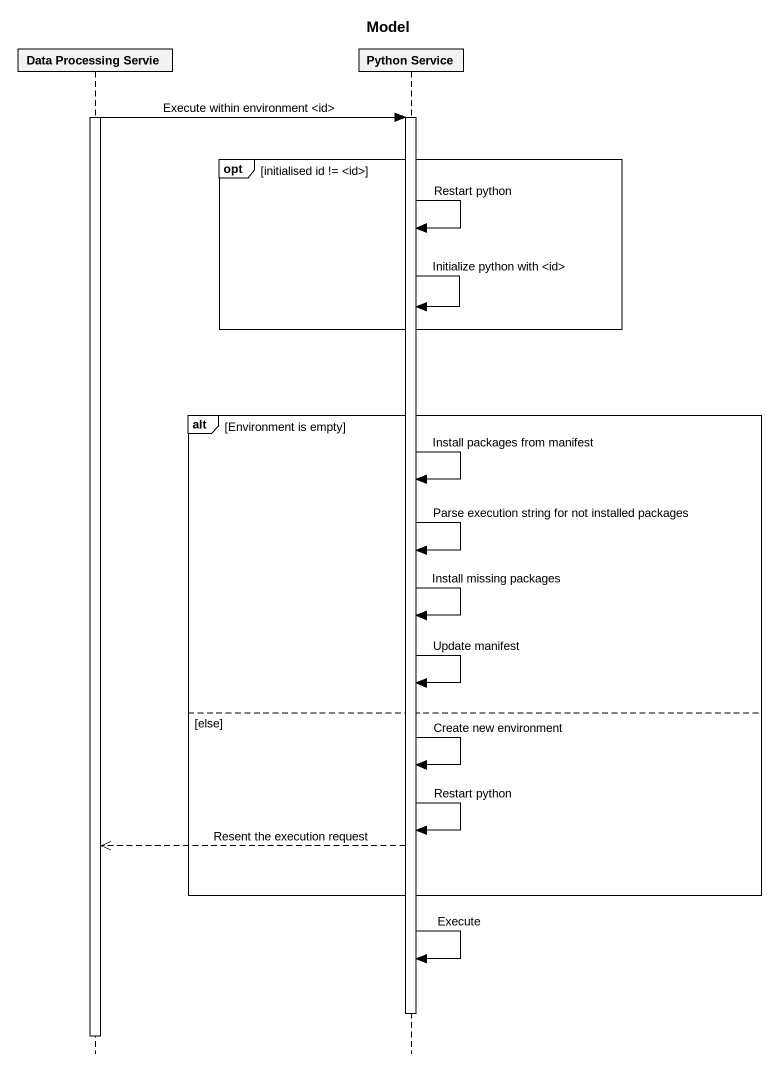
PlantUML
@startuml
title Model
hide footbox
participant "Data Processing Servie" as Data_Processing_Servie
participant "Python Service" as Python_Service

activate Data_Processing_Servie
Data_Processing_Servie -> Python_Service : Execute within environment <id>
activate Python_Service
opt initialised id != <id>
  Python_Service -> Python_Service : Restart python
  Python_Service -> Python_Service : Initialize python with <id>
end
alt Environment is empty
  Python_Service -> Python_Service : Install packages from manifest
  Python_Service -> Python_Service : Parse execution string for not installed packages
  Python_Service -> Python_Service : Install missing packages
  Python_Service -> Python_Service : Update manifest
else else
  Python_Service -> Python_Service : Create new environment
  Python_Service -> Python_Service : Restart python
  Python_Service -->> Data_Processing_Servie : Resent the execution request
end
Python_Service -> Python_Service : Execute
deactivate Python_Service
deactivate Data_Processing_Servie
@enduml
